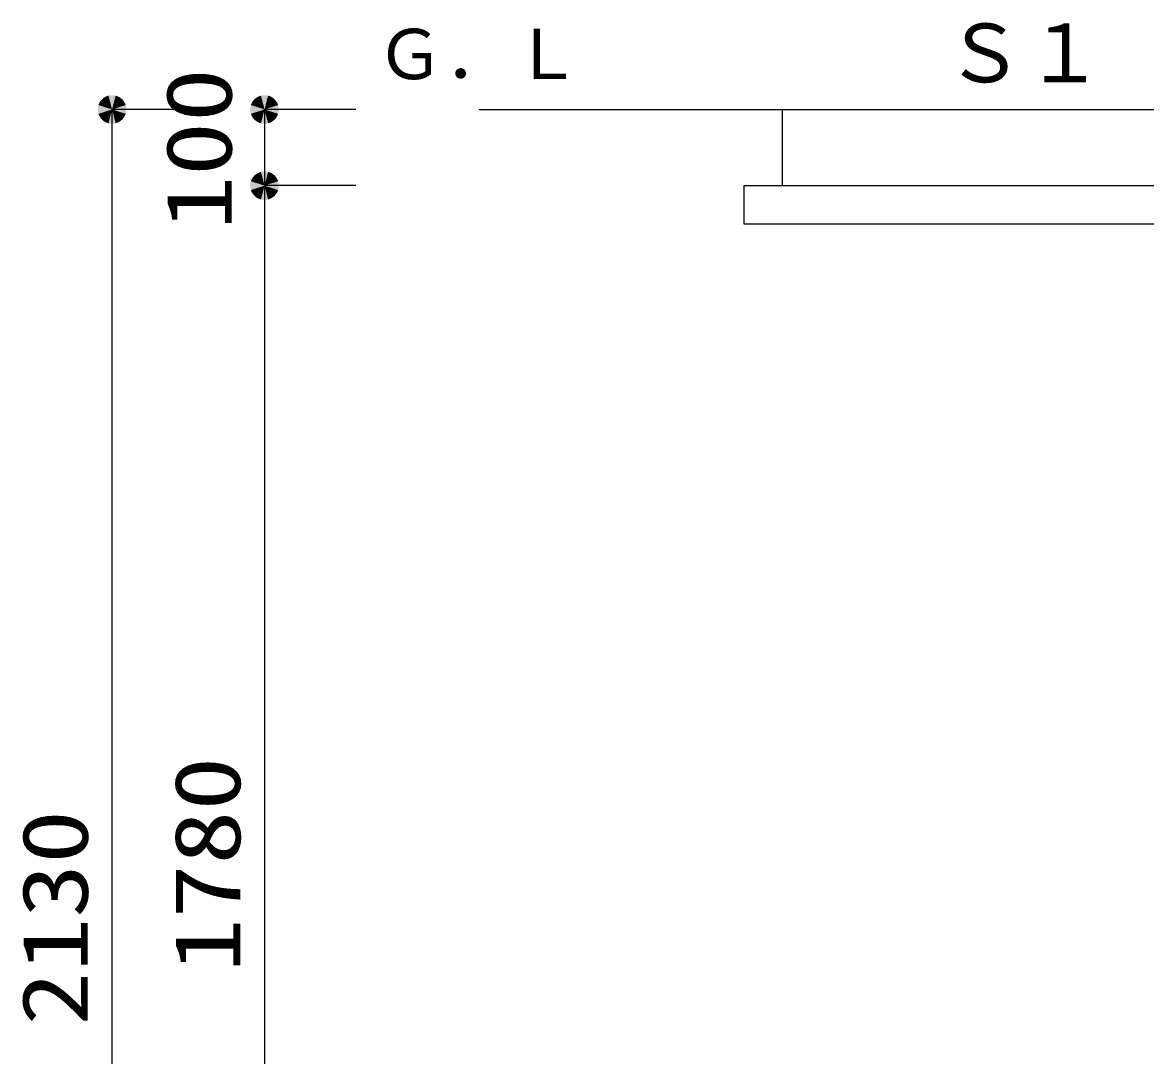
# Model space of a CAD drawing. Units: millimetres, scale not verified. Extents: x -8910 to 8910, y -6308 to 6308.
# Drawn here: x -479 to 994, y 462 to 1818 of the extents above; entities that cross this region are included whole.
import ezdxf
from ezdxf.enums import TextEntityAlignment as Align

# ---------------------------------------------------------------- set-up
doc = ezdxf.new("R2010")
doc.units = ezdxf.units.MM
doc.header["$LTSCALE"] = 30
for name, color, linetype, lineweight in [('0-1_機器', 2, 'Continuous', 25), ('0-2_製作', 4, 'Continuous', 25), ('0-3_躯体', 4, 'Continuous', 25), ('0-4_00クル-フ-6寸法', 132, 'Continuous', 25)]:
    doc.layers.add(name, color=color, linetype=linetype, lineweight=lineweight)
doc.styles.add('ＭＳ ゴシック', font='')
doc.styles.get('ＭＳ ゴシック').set_extended_font_data('MS Gothic')

msp = doc.modelspace()

# ---------------------------------------------------------------- linework, layer by layer
at = {"layer": '0-1_機器'}
for p, q in [((120.39, 1703.38), (1587.67, 1703.38)), ((517.67, 1703.38), (517.67, 1603.38)), ((467.67, 1603.38), (467.67, 1553.38)), ((467.67, 1603.38), (1587.67, 1603.38)), ((467.67, 1553.38), (1587.67, 1553.38))]:
    msp.add_line(p, q, dxfattribs=at)
at = {"layer": '0-4_00クル-フ-6寸法', "color": 4}
for p, q in [((-241.37, 1703.38), (-361.37, 1703.38)), ((-361.37, -426.62), (-361.37, 1703.38)), ((-41.37, 1703.38), (-161.37, 1703.38)), ((-161.37, 1703.38), (-161.37, 1603.38)), ((-41.37, 1603.38), (-161.37, 1603.38)), ((-41.37, 1603.38), (-161.37, 1603.38)), ((-161.37, 1603.38), (-161.37, -176.62))]:
    msp.add_line(p, q, dxfattribs=at)
at = {"layer": '0-4_00クル-フ-6寸法'}
for points in [[(-361.37, 1703.38), (-379.78, 1706.89), (-379.2, 1709.18)], [(-361.37, 1703.38), (-379.2, 1709.18), (-378.33, 1711.36)], [(-361.37, 1703.38), (-378.33, 1711.36), (-377.2, 1713.43)], [(-361.37, 1703.38), (-377.2, 1713.43), (-375.81, 1715.33)], [(-361.37, 1703.38), (-375.81, 1715.33), (-374.2, 1717.05)], [(-361.37, 1703.38), (-374.2, 1717.05), (-372.39, 1718.55)], [(-361.37, 1703.38), (-372.39, 1718.55), (-370.4, 1719.81)], [(-361.37, 1703.38), (-370.4, 1719.81), (-368.27, 1720.81)], [(-361.37, 1703.38), (-368.27, 1720.81), (-366.03, 1721.54)], [(-361.37, 1703.38), (-366.03, 1721.54), (-363.72, 1721.98)], [(-361.37, 1703.38), (-363.72, 1721.98), (-361.37, 1722.13)], [(-361.37, 1703.38), (-361.37, 1722.13), (-359.02, 1721.98)], [(-361.37, 1703.38), (-359.02, 1721.98), (-356.7, 1721.54)], [(-361.37, 1703.38), (-356.7, 1721.54), (-354.46, 1720.81)], [(-361.37, 1703.38), (-354.46, 1720.81), (-352.33, 1719.81)], [(-361.37, 1703.38), (-352.33, 1719.81), (-350.34, 1718.55)], [(-361.37, 1703.38), (-350.34, 1718.55), (-348.53, 1717.05)], [(-361.37, 1703.38), (-348.53, 1717.05), (-346.92, 1715.33)], [(-361.37, 1703.38), (-346.92, 1715.33), (-345.53, 1713.43)], [(-361.37, 1703.38), (-345.53, 1713.43), (-344.4, 1711.36)], [(-361.37, 1703.38), (-344.4, 1711.36), (-343.53, 1709.18)], [(-361.37, 1703.38), (-343.53, 1709.18), (-342.95, 1706.89)], [(-161.37, 1703.38), (-179.78, 1706.89), (-179.2, 1709.18)], [(-161.37, 1703.38), (-179.2, 1709.18), (-178.33, 1711.36)], [(-161.37, 1703.38), (-178.33, 1711.36), (-177.2, 1713.43)], [(-161.37, 1703.38), (-177.2, 1713.43), (-175.81, 1715.33)], [(-161.37, 1703.38), (-175.81, 1715.33), (-174.2, 1717.05)], [(-161.37, 1703.38), (-174.2, 1717.05), (-172.39, 1718.55)], [(-161.37, 1703.38), (-172.39, 1718.55), (-170.4, 1719.81)], [(-161.37, 1703.38), (-170.4, 1719.81), (-168.27, 1720.81)], [(-161.37, 1703.38), (-168.27, 1720.81), (-166.03, 1721.54)], [(-161.37, 1703.38), (-166.03, 1721.54), (-163.72, 1721.98)], [(-161.37, 1703.38), (-163.72, 1721.98), (-161.37, 1722.13)], [(-161.37, 1703.38), (-161.37, 1722.13), (-159.02, 1721.98)], [(-161.37, 1703.38), (-159.02, 1721.98), (-156.7, 1721.54)], [(-161.37, 1703.38), (-156.7, 1721.54), (-154.46, 1720.81)], [(-161.37, 1703.38), (-154.46, 1720.81), (-152.33, 1719.81)], [(-161.37, 1703.38), (-152.33, 1719.81), (-150.34, 1718.55)], [(-161.37, 1703.38), (-150.34, 1718.55), (-148.53, 1717.05)], [(-161.37, 1703.38), (-148.53, 1717.05), (-146.92, 1715.33)], [(-161.37, 1703.38), (-146.92, 1715.33), (-145.53, 1713.43)], [(-161.37, 1703.38), (-145.53, 1713.43), (-144.4, 1711.36)], [(-161.37, 1703.38), (-144.4, 1711.36), (-143.53, 1709.18)], [(-161.37, 1703.38), (-143.53, 1709.18), (-142.95, 1706.89)], [(-361.37, 1703.38), (-380.08, 1704.56), (-379.78, 1706.89)], [(-361.37, 1703.38), (-380.08, 1702.2), (-380.08, 1704.56)], [(-361.37, 1703.38), (-379.78, 1699.87), (-380.08, 1702.2)], [(-361.37, 1703.38), (-379.2, 1697.59), (-379.78, 1699.87)], [(-361.37, 1703.38), (-378.33, 1695.4), (-379.2, 1697.59)], [(-361.37, 1703.38), (-377.2, 1693.33), (-378.33, 1695.4)], [(-361.37, 1703.38), (-375.81, 1691.43), (-377.2, 1693.33)], [(-361.37, 1703.38), (-374.2, 1689.71), (-375.81, 1691.43)], [(-361.37, 1703.38), (-372.39, 1688.21), (-374.2, 1689.71)], [(-361.37, 1703.38), (-370.4, 1686.95), (-372.39, 1688.21)], [(-361.37, 1703.38), (-368.27, 1685.95), (-370.4, 1686.95)], [(-361.37, 1703.38), (-366.03, 1685.22), (-368.27, 1685.95)], [(-361.37, 1703.38), (-363.72, 1684.78), (-366.03, 1685.22)], [(-361.37, 1703.38), (-361.37, 1684.63), (-363.72, 1684.78)], [(-361.37, 1703.38), (-342.95, 1706.89), (-342.65, 1704.56)], [(-361.37, 1703.38), (-342.65, 1704.56), (-342.65, 1702.2)], [(-361.37, 1703.38), (-359.02, 1684.78), (-361.37, 1684.63)], [(-361.37, 1703.38), (-356.7, 1685.22), (-359.02, 1684.78)], [(-361.37, 1703.38), (-354.46, 1685.95), (-356.7, 1685.22)], [(-361.37, 1703.38), (-352.33, 1686.95), (-354.46, 1685.95)], [(-361.37, 1703.38), (-350.34, 1688.21), (-352.33, 1686.95)], [(-361.37, 1703.38), (-348.53, 1689.71), (-350.34, 1688.21)], [(-361.37, 1703.38), (-346.92, 1691.43), (-348.53, 1689.71)], [(-361.37, 1703.38), (-345.53, 1693.33), (-346.92, 1691.43)], [(-361.37, 1703.38), (-344.4, 1695.4), (-345.53, 1693.33)], [(-361.37, 1703.38), (-343.53, 1697.59), (-344.4, 1695.4)], [(-361.37, 1703.38), (-342.95, 1699.87), (-343.53, 1697.59)], [(-361.37, 1703.38), (-342.65, 1702.2), (-342.95, 1699.87)], [(-161.37, 1703.38), (-180.08, 1704.56), (-179.78, 1706.89)], [(-161.37, 1703.38), (-180.08, 1702.2), (-180.08, 1704.56)], [(-161.37, 1703.38), (-179.78, 1699.87), (-180.08, 1702.2)], [(-161.37, 1703.38), (-179.2, 1697.59), (-179.78, 1699.87)], [(-161.37, 1703.38), (-178.33, 1695.4), (-179.2, 1697.59)], [(-161.37, 1703.38), (-177.2, 1693.33), (-178.33, 1695.4)], [(-161.37, 1703.38), (-175.81, 1691.43), (-177.2, 1693.33)], [(-161.37, 1703.38), (-174.2, 1689.71), (-175.81, 1691.43)], [(-161.37, 1703.38), (-172.39, 1688.21), (-174.2, 1689.71)], [(-161.37, 1703.38), (-170.4, 1686.95), (-172.39, 1688.21)], [(-161.37, 1703.38), (-168.27, 1685.95), (-170.4, 1686.95)], [(-161.37, 1703.38), (-166.03, 1685.22), (-168.27, 1685.95)], [(-161.37, 1703.38), (-163.72, 1684.78), (-166.03, 1685.22)], [(-161.37, 1703.38), (-161.37, 1684.63), (-163.72, 1684.78)], [(-161.37, 1703.38), (-142.95, 1706.89), (-142.65, 1704.56)], [(-161.37, 1703.38), (-142.65, 1704.56), (-142.65, 1702.2)], [(-161.37, 1703.38), (-159.02, 1684.78), (-161.37, 1684.63)], [(-161.37, 1703.38), (-156.7, 1685.22), (-159.02, 1684.78)], [(-161.37, 1703.38), (-154.46, 1685.95), (-156.7, 1685.22)], [(-161.37, 1703.38), (-152.33, 1686.95), (-154.46, 1685.95)], [(-161.37, 1703.38), (-150.34, 1688.21), (-152.33, 1686.95)], [(-161.37, 1703.38), (-148.53, 1689.71), (-150.34, 1688.21)], [(-161.37, 1703.38), (-146.92, 1691.43), (-148.53, 1689.71)], [(-161.37, 1703.38), (-145.53, 1693.33), (-146.92, 1691.43)], [(-161.37, 1703.38), (-144.4, 1695.4), (-145.53, 1693.33)], [(-161.37, 1703.38), (-143.53, 1697.59), (-144.4, 1695.4)], [(-161.37, 1703.38), (-142.95, 1699.87), (-143.53, 1697.59)], [(-161.37, 1703.38), (-142.65, 1702.2), (-142.95, 1699.87)], [(-161.37, 1603.38), (-170.4, 1619.81), (-168.27, 1620.81)], [(-161.37, 1603.38), (-170.4, 1619.81), (-168.27, 1620.81)], [(-161.37, 1603.38), (-168.27, 1620.81), (-166.03, 1621.54)], [(-161.37, 1603.38), (-168.27, 1620.81), (-166.03, 1621.54)], [(-161.37, 1603.38), (-166.03, 1621.54), (-163.72, 1621.98)], [(-161.37, 1603.38), (-166.03, 1621.54), (-163.72, 1621.98)], [(-161.37, 1603.38), (-163.72, 1621.98), (-161.37, 1622.13)], [(-161.37, 1603.38), (-163.72, 1621.98), (-161.37, 1622.13)], [(-161.37, 1603.38), (-161.37, 1622.13), (-159.02, 1621.98)], [(-161.37, 1603.38), (-161.37, 1622.13), (-159.02, 1621.98)], [(-161.37, 1603.38), (-159.02, 1621.98), (-156.7, 1621.54)], [(-161.37, 1603.38), (-159.02, 1621.98), (-156.7, 1621.54)], [(-161.37, 1603.38), (-156.7, 1621.54), (-154.46, 1620.81)], [(-161.37, 1603.38), (-156.7, 1621.54), (-154.46, 1620.81)], [(-161.37, 1603.38), (-154.46, 1620.81), (-152.33, 1619.81)], [(-161.37, 1603.38), (-154.46, 1620.81), (-152.33, 1619.81)], [(-161.37, 1603.38), (-180.08, 1604.56), (-179.78, 1606.89)], [(-161.37, 1603.38), (-180.08, 1604.56), (-179.78, 1606.89)], [(-161.37, 1603.38), (-179.78, 1606.89), (-179.2, 1609.17)], [(-161.37, 1603.38), (-179.78, 1606.89), (-179.2, 1609.17)], [(-161.37, 1603.38), (-179.2, 1609.17), (-178.33, 1611.36)], [(-161.37, 1603.38), (-179.2, 1609.17), (-178.33, 1611.36)], [(-161.37, 1603.38), (-178.33, 1611.36), (-177.2, 1613.43)], [(-161.37, 1603.38), (-178.33, 1611.36), (-177.2, 1613.43)], [(-161.37, 1603.38), (-177.2, 1613.43), (-175.81, 1615.33)], [(-161.37, 1603.38), (-177.2, 1613.43), (-175.81, 1615.33)], [(-161.37, 1603.38), (-175.81, 1615.33), (-174.2, 1617.05)], [(-161.37, 1603.38), (-175.81, 1615.33), (-174.2, 1617.05)], [(-161.37, 1603.38), (-174.2, 1617.05), (-172.39, 1618.55)], [(-161.37, 1603.38), (-174.2, 1617.05), (-172.39, 1618.55)], [(-161.37, 1603.38), (-172.39, 1618.55), (-170.4, 1619.81)], [(-161.37, 1603.38), (-172.39, 1618.55), (-170.4, 1619.81)], [(-161.37, 1603.38), (-152.33, 1619.81), (-150.34, 1618.55)], [(-161.37, 1603.38), (-152.33, 1619.81), (-150.34, 1618.55)], [(-161.37, 1603.38), (-150.34, 1618.55), (-148.53, 1617.05)], [(-161.37, 1603.38), (-150.34, 1618.55), (-148.53, 1617.05)], [(-161.37, 1603.38), (-148.53, 1617.05), (-146.92, 1615.33)], [(-161.37, 1603.38), (-148.53, 1617.05), (-146.92, 1615.33)], [(-161.37, 1603.38), (-146.92, 1615.33), (-145.53, 1613.43)], [(-161.37, 1603.38), (-146.92, 1615.33), (-145.53, 1613.43)], [(-161.37, 1603.38), (-145.53, 1613.43), (-144.4, 1611.36)], [(-161.37, 1603.38), (-145.53, 1613.43), (-144.4, 1611.36)], [(-161.37, 1603.38), (-144.4, 1611.36), (-143.53, 1609.17)], [(-161.37, 1603.38), (-144.4, 1611.36), (-143.53, 1609.17)], [(-161.37, 1603.38), (-143.53, 1609.17), (-142.95, 1606.89)], [(-161.37, 1603.38), (-143.53, 1609.17), (-142.95, 1606.89)], [(-161.37, 1603.38), (-142.95, 1606.89), (-142.65, 1604.56)], [(-161.37, 1603.38), (-142.95, 1606.89), (-142.65, 1604.56)], [(-161.37, 1603.38), (-180.08, 1602.2), (-180.08, 1604.56)], [(-161.37, 1603.38), (-180.08, 1602.2), (-180.08, 1604.56)], [(-161.37, 1603.38), (-179.78, 1599.87), (-180.08, 1602.2)], [(-161.37, 1603.38), (-179.78, 1599.87), (-180.08, 1602.2)], [(-161.37, 1603.38), (-179.2, 1597.59), (-179.78, 1599.87)], [(-161.37, 1603.38), (-179.2, 1597.59), (-179.78, 1599.87)], [(-161.37, 1603.38), (-178.33, 1595.4), (-179.2, 1597.59)], [(-161.37, 1603.38), (-178.33, 1595.4), (-179.2, 1597.59)], [(-161.37, 1603.38), (-177.2, 1593.33), (-178.33, 1595.4)], [(-161.37, 1603.38), (-177.2, 1593.33), (-178.33, 1595.4)], [(-161.37, 1603.38), (-175.81, 1591.43), (-177.2, 1593.33)], [(-161.37, 1603.38), (-175.81, 1591.43), (-177.2, 1593.33)], [(-161.37, 1603.38), (-174.2, 1589.71), (-175.81, 1591.43)], [(-161.37, 1603.38), (-174.2, 1589.71), (-175.81, 1591.43)], [(-161.37, 1603.38), (-172.39, 1588.21), (-174.2, 1589.71)], [(-161.37, 1603.38), (-172.39, 1588.21), (-174.2, 1589.71)], [(-161.37, 1603.38), (-170.4, 1586.95), (-172.39, 1588.21)], [(-161.37, 1603.38), (-170.4, 1586.95), (-172.39, 1588.21)], [(-161.37, 1603.38), (-168.27, 1585.95), (-170.4, 1586.95)], [(-161.37, 1603.38), (-168.27, 1585.95), (-170.4, 1586.95)], [(-161.37, 1603.38), (-166.03, 1585.22), (-168.27, 1585.95)], [(-161.37, 1603.38), (-166.03, 1585.22), (-168.27, 1585.95)], [(-161.37, 1603.38), (-163.72, 1584.78), (-166.03, 1585.22)], [(-161.37, 1603.38), (-163.72, 1584.78), (-166.03, 1585.22)], [(-161.37, 1603.38), (-161.37, 1584.63), (-163.72, 1584.78)], [(-161.37, 1603.38), (-161.37, 1584.63), (-163.72, 1584.78)], [(-161.37, 1603.38), (-142.65, 1604.56), (-142.65, 1602.2)], [(-161.37, 1603.38), (-142.65, 1604.56), (-142.65, 1602.2)], [(-161.37, 1603.38), (-159.02, 1584.78), (-161.37, 1584.63)], [(-161.37, 1603.38), (-156.7, 1585.22), (-159.02, 1584.78)], [(-161.37, 1603.38), (-154.46, 1585.95), (-156.7, 1585.22)], [(-161.37, 1603.38), (-152.33, 1586.95), (-154.46, 1585.95)], [(-161.37, 1603.38), (-150.34, 1588.21), (-152.33, 1586.95)], [(-161.37, 1603.38), (-148.53, 1589.71), (-150.34, 1588.21)], [(-161.37, 1603.38), (-146.92, 1591.43), (-148.53, 1589.71)], [(-161.37, 1603.38), (-145.53, 1593.33), (-146.92, 1591.43)], [(-161.37, 1603.38), (-144.4, 1595.4), (-145.53, 1593.33)], [(-161.37, 1603.38), (-143.53, 1597.59), (-144.4, 1595.4)], [(-161.37, 1603.38), (-142.95, 1599.87), (-143.53, 1597.59)], [(-161.37, 1603.38), (-142.65, 1602.2), (-142.95, 1599.87)], [(-161.37, 1603.38), (-159.02, 1584.78), (-161.37, 1584.63)], [(-161.37, 1603.38), (-156.7, 1585.22), (-159.02, 1584.78)], [(-161.37, 1603.38), (-154.46, 1585.95), (-156.7, 1585.22)], [(-161.37, 1603.38), (-152.33, 1586.95), (-154.46, 1585.95)], [(-161.37, 1603.38), (-150.34, 1588.21), (-152.33, 1586.95)], [(-161.37, 1603.38), (-148.53, 1589.71), (-150.34, 1588.21)], [(-161.37, 1603.38), (-146.92, 1591.43), (-148.53, 1589.71)], [(-161.37, 1603.38), (-145.53, 1593.33), (-146.92, 1591.43)], [(-161.37, 1603.38), (-144.4, 1595.4), (-145.53, 1593.33)], [(-161.37, 1603.38), (-143.53, 1597.59), (-144.4, 1595.4)], [(-161.37, 1603.38), (-142.95, 1599.87), (-143.53, 1597.59)], [(-161.37, 1603.38), (-142.65, 1602.2), (-142.95, 1599.87)]]:
    msp.add_solid(points, dxfattribs=at)

# ---------------------------------------------------------------- texts
at = {"layer": '0-2_製作', "style": 'ＭＳ ゴシック'}
msp.add_text('Ｓ１', height=76.98, dxfattribs=at).set_placement((730.61, 1715.99), align=Align.BOTTOM_LEFT)
at = {"layer": '0-3_躯体', "style": 'ＭＳ ゴシック'}
msp.add_text('Ｇ．Ｌ', height=65.98, dxfattribs=at).set_placement((-15.55, 1723.4), align=Align.BOTTOM_LEFT)
at = {"layer": '0-4_00クル-フ-6寸法', "color": 3, "style": 'ＭＳ ゴシック', "width": 1.2}
for s, p in [('100', (-178.46, 1545.38)), ('1780', (-167.21, 571.1)), ('2130', (-367.21, 501.24))]:
    msp.add_text(s, height=86.66, rotation=90, dxfattribs=at).set_placement(p, align=Align.BOTTOM_LEFT)

doc.saveas('drawing.dxf')
